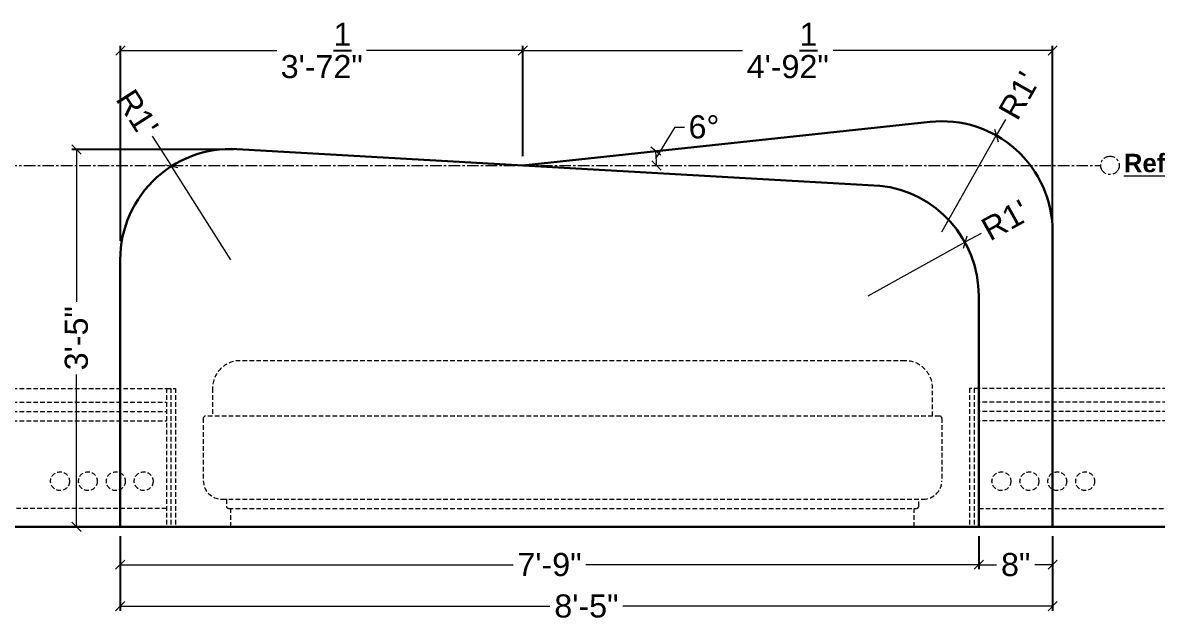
# Model space of a CAD drawing. Header units: millimetres. Extents: x 56222 to 3066687, y -650199 to -121287.
# Drawn here: x 132368 to 132490.9, y -183630.1 to -183565.3 of the extents above; entities that cross this region are included whole.
import ezdxf

# ---------------------------------------------------------------- set-up
doc = ezdxf.new("R2010")
doc.units = ezdxf.units.MM
doc.header["$MEASUREMENT"] = 0
doc.header["$PDMODE"] = 35
doc.linetypes.add('CENTER', pattern=[2, 1.25, -0.25, 0.25, -0.25])
doc.linetypes.add('DASHED', pattern=[0.75, 0.5, -0.25])
doc.layers.get('Defpoints').update_dxf_attribs({"color": 220})
for name, color, linetype, lineweight in [('DIM.', 250, 'Continuous', 13), ('dim05', 1, 'Continuous', 13), ('FURNITURE', 32, 'Continuous', 9), ('SECTION ( SLAB PLine )', 104, 'Continuous', 30), ('wall', 7, 'Continuous', 30)]:
    doc.layers.add(name, color=color, linetype=linetype, lineweight=lineweight)
doc.styles.add('Arial', font='arial.ttf')
doc.styles.get("Standard").update_dxf_attribs({"font": 'arial.ttf', "height": 6})
doc.dimstyles.new('ISO-25', dxfattribs={"dimtxt": 2.5, "dimasz": 1, "dimexe": 0.5, "dimexo": 1, "dimtad": 0, "dimdec": 1, "dimlunit": 4, "dimtxsty": 'Standard', "dimblk": 'OBLIQUE', "dimcen": 2.5, "dimclrd": 1, "dimclre": 1, "dimclrt": 5, "dimadec": 0, "dimazin": 0, "dimtfac": 1, "dimtdec": 1, "dimtmove": 0, "dimatfit": 3, "dimfxl": 1, "dimlwd": -1, "dimarcsym": 0})

# ---------------------------------------------------------------- blocks, each defined once
blk = doc.blocks.new('_Oblique')
at = {"layer": 'wall', "color": 0, "lineweight": -2}
blk.add_line((-0.5, -0.5), (0.5, 0.5), dxfattribs=at)
blk = doc.blocks.new('*D637')
at = {"layer": 'Defpoints', "color": 0, "lineweight": 30, "transparency": 16777216}
for p in [(132391.8, -183579.02), (132373.78, -183619.89), (132390.52, -183619.89)]:
    blk.add_point(p, dxfattribs=at)
at = {"layer": 'dim05', "color": 1, "linetype": 'Continuous', "lineweight": -2, "transparency": 16777216}
for p, q in [((132390.8, -183579.02), (132373.28, -183579.02)), ((132389.52, -183619.89), (132373.28, -183619.89))]:
    blk.add_line(p, q, dxfattribs=at)
at = {"layer": 'dim05', "color": 1, "linetype": 'Continuous', "transparency": 16777216}
for p, q in [((132373.78, -183579.02), (132373.78, -183595.51)), ((132373.78, -183619.89), (132373.78, -183603.4))]:
    blk.add_line(p, q, dxfattribs=at)
at = {"layer": 'dim05', "color": 1, "transparency": 16777216}
for p, rotation in [((132373.78, -183579.02), 90), ((132373.78, -183619.89), 270)]:
    blk.add_blockref('_Oblique', p, dxfattribs=dict(at, rotation=rotation))
at = {"layer": 'dim05', "color": 5, "lineweight": 25, "transparency": 16777216, "insert": (132373.78, -183599.46), "char_height": 2.5, "attachment_point": 5, "rotation": 90, "style": 'Arial'}
blk.add_mtext('3\'-5"', dxfattribs=at)
blk = doc.blocks.new('*D638')
at = {"layer": 'Defpoints', "color": 0, "lineweight": 30, "transparency": 16777216}
for p in [(132384.07, -183580.83), (132390.52, -183590.95)]:
    blk.add_point(p, dxfattribs=at)
at = {"layer": 'dim05', "color": 1, "linetype": 'Continuous', "transparency": 16777216}
for p in [(132381.98, -183577.56), (132390.52, -183590.95)]:
    blk.add_line(p, (132384.07, -183580.83), dxfattribs=at)
at = {"layer": 'dim05', "color": 1, "transparency": 16777216, "rotation": 302.5133259903322}
blk.add_blockref('_Oblique', (132384.07, -183580.83), dxfattribs=at)
at = {"layer": 'dim05', "color": 5, "lineweight": 25, "transparency": 16777216, "insert": (132380.38, -183575.05), "char_height": 2.5, "attachment_point": 5, "rotation": 302.5133, "style": 'Arial'}
blk.add_mtext("R1'", dxfattribs=at)
blk = doc.blocks.new('*D639')
at = {"layer": 'Defpoints', "color": 0, "lineweight": 30, "transparency": 16777216}
for p in [(132470.02, -183589.07), (132459.52, -183594.87)]:
    blk.add_point(p, dxfattribs=at)
at = {"layer": 'dim05', "color": 1, "linetype": 'Continuous', "transparency": 16777216}
for p in [(132471.77, -183588.1), (132459.52, -183594.87)]:
    blk.add_line(p, (132470.02, -183589.07), dxfattribs=at)
at = {"layer": 'dim05', "color": 1, "transparency": 16777216, "rotation": 208.9367553746698}
blk.add_blockref('_Oblique', (132470.02, -183589.07), dxfattribs=at)
at = {"layer": 'dim05', "color": 5, "lineweight": 25, "transparency": 16777216, "insert": (132474.37, -183586.66), "char_height": 2.5, "attachment_point": 5, "rotation": 28.9368, "style": 'Arial'}
blk.add_mtext("R1'", dxfattribs=at)
blk = doc.blocks.new('*D640')
at = {"layer": 'Defpoints', "color": 0, "lineweight": 30, "transparency": 16777216}
for p in [(132473.42, -183577.5), (132467.52, -183587.95)]:
    blk.add_point(p, dxfattribs=at)
at = {"layer": 'dim05', "color": 1, "linetype": 'Continuous', "transparency": 16777216}
for p in [(132474.41, -183575.76), (132467.52, -183587.95)]:
    blk.add_line(p, (132473.42, -183577.5), dxfattribs=at)
at = {"layer": 'dim05', "color": 1, "transparency": 16777216, "rotation": 240.5281257426005}
blk.add_blockref('_Oblique', (132473.42, -183577.5), dxfattribs=at)
at = {"layer": 'dim05', "color": 5, "lineweight": 25, "transparency": 16777216, "insert": (132475.87, -183573.17), "char_height": 2.5, "attachment_point": 5, "rotation": 60.5281, "style": 'Arial'}
blk.add_mtext("R1'", dxfattribs=at)
blk = doc.blocks.new('*D641')
at = {"layer": 'Defpoints', "color": 0, "lineweight": 30, "transparency": 16777216}
for p in [(132422.13, -183568.3), (132422.13, -183580.74), (132378.56, -183589.91)]:
    blk.add_point(p, dxfattribs=at)
at = {"layer": 'dim05', "color": 1, "linetype": 'Continuous', "lineweight": -2, "transparency": 16777216}
for p, q in [((132378.56, -183588.91), (132378.56, -183567.8)), ((132422.13, -183579.74), (132422.13, -183567.8))]:
    blk.add_line(p, q, dxfattribs=at)
at = {"layer": 'dim05', "color": 1, "linetype": 'Continuous', "transparency": 16777216}
for p, q in [((132378.56, -183568.3), (132395.49, -183568.3)), ((132422.13, -183568.3), (132405.21, -183568.3))]:
    blk.add_line(p, q, dxfattribs=at)
at = {"layer": 'dim05', "color": 1, "transparency": 16777216, "rotation": 180}
blk.add_blockref('_Oblique', (132378.56, -183568.3), dxfattribs=at)
at = {"layer": 'dim05', "color": 1, "transparency": 16777216}
blk.add_blockref('_Oblique', (132422.13, -183568.3), dxfattribs=at)
at = {"layer": 'dim05', "color": 5, "lineweight": 25, "transparency": 16777216, "insert": (132400.35, -183568.3), "char_height": 2.5, "attachment_point": 5, "style": 'Arial'}
blk.add_mtext('3\'-7{\\H1x;\\S1/2;}"', dxfattribs=at)
blk = doc.blocks.new('*D642')
at = {"layer": 'Defpoints', "color": 0, "lineweight": 30, "transparency": 16777216}
for p in [(132479.52, -183568.3), (132422.13, -183580.74), (132479.52, -183594.74)]:
    blk.add_point(p, dxfattribs=at)
at = {"layer": 'dim05', "color": 1, "linetype": 'Continuous', "lineweight": -2, "transparency": 16777216}
for p, q in [((132422.13, -183579.74), (132422.13, -183567.8)), ((132479.52, -183593.74), (132479.52, -183567.8))]:
    blk.add_line(p, q, dxfattribs=at)
at = {"layer": 'dim05', "color": 1, "linetype": 'Continuous', "transparency": 16777216}
for p, q in [((132422.13, -183568.3), (132445.92, -183568.3)), ((132479.52, -183568.3), (132455.74, -183568.3))]:
    blk.add_line(p, q, dxfattribs=at)
at = {"layer": 'dim05', "color": 1, "transparency": 16777216, "rotation": 180}
blk.add_blockref('_Oblique', (132422.13, -183568.3), dxfattribs=at)
at = {"layer": 'dim05', "color": 1, "transparency": 16777216}
blk.add_blockref('_Oblique', (132479.52, -183568.3), dxfattribs=at)
at = {"layer": 'dim05', "color": 5, "lineweight": 25, "transparency": 16777216, "insert": (132450.83, -183568.3), "char_height": 2.5, "attachment_point": 5, "style": 'Arial'}
blk.add_mtext('4\'-9{\\H1x;\\S1/2;}"', dxfattribs=at)
blk = doc.blocks.new('*D643')
at = {"layer": 'Defpoints', "color": 0, "linetype": 'CENTER', "lineweight": 30, "transparency": 16777216}
for p in [(132466.24, -183576.02), (132436.61, -183580.23), (132359.09, -183580.74), (132422.13, -183580.74), (132496.28, -183580.74)]:
    blk.add_point(p, dxfattribs=at)
at = {"layer": 'dim05', "color": 1, "linetype": 'Continuous', "transparency": 16777216}
for p, q in [((132436.59, -183579.97), (132438.64, -183576.58)), ((132438.64, -183576.58), (132439.64, -183576.58))]:
    blk.add_line(p, q, dxfattribs=at)
blk.add_arc((132422.13, -183580.74), 14.48, 360, 6.1156, dxfattribs=at)
at = {"layer": 'dim05', "color": 1, "linetype": 'CENTER', "transparency": 16777216}
for p, rotation in [((132436.53, -183579.2), 96.11558403191685), ((132436.61, -183580.74), 269.9999999999895)]:
    blk.add_blockref('_Oblique', p, dxfattribs=dict(at, rotation=rotation))
at = {"layer": 'dim05', "color": 5, "linetype": 'CENTER', "lineweight": 5, "transparency": 16777216, "insert": (132441.75, -183576.58), "char_height": 2.5, "attachment_point": 5, "style": 'Arial'}
blk.add_mtext('6°', dxfattribs=at)
blk = doc.blocks.new('*D644')
at = {"layer": 'Defpoints', "color": 0, "lineweight": 30, "transparency": 16777216}
for p in [(132378.52, -183619.89), (132471.52, -183619.9), (132471.52, -183623.99)]:
    blk.add_point(p, dxfattribs=at)
at = {"layer": 'dim05', "color": 1, "linetype": 'Continuous', "lineweight": -2, "transparency": 16777216}
for p, q in [((132378.52, -183620.89), (132378.52, -183624.49)), ((132471.52, -183620.9), (132471.52, -183624.49))]:
    blk.add_line(p, q, dxfattribs=at)
at = {"layer": 'dim05', "color": 1, "linetype": 'Continuous', "transparency": 16777216}
for p, q in [((132378.52, -183623.99), (132421.08, -183623.99)), ((132471.52, -183623.99), (132428.96, -183623.99))]:
    blk.add_line(p, q, dxfattribs=at)
at = {"layer": 'dim05', "color": 1, "transparency": 16777216, "rotation": 180}
blk.add_blockref('_Oblique', (132378.52, -183623.99), dxfattribs=at)
at = {"layer": 'dim05', "color": 1, "transparency": 16777216}
blk.add_blockref('_Oblique', (132471.52, -183623.99), dxfattribs=at)
at = {"layer": 'dim05', "color": 5, "lineweight": 25, "transparency": 16777216, "insert": (132425.02, -183623.99), "char_height": 2.5, "attachment_point": 5, "style": 'Arial'}
blk.add_mtext('7\'-9"', dxfattribs=at)
blk = doc.blocks.new('*D645')
at = {"layer": 'Defpoints', "color": 0, "lineweight": 30, "transparency": 16777216}
for p in [(132471.52, -183619.89), (132479.52, -183619.89), (132479.52, -183623.99)]:
    blk.add_point(p, dxfattribs=at)
at = {"layer": 'dim05', "color": 1, "linetype": 'Continuous', "lineweight": -2, "transparency": 16777216}
for p, q in [((132471.52, -183620.89), (132471.52, -183624.49)), ((132479.52, -183620.89), (132479.52, -183624.49))]:
    blk.add_line(p, q, dxfattribs=at)
at = {"layer": 'dim05', "color": 1, "linetype": 'Continuous', "transparency": 16777216}
for p, q in [((132471.52, -183623.99), (132473.45, -183623.99)), ((132479.52, -183623.99), (132477.58, -183623.99))]:
    blk.add_line(p, q, dxfattribs=at)
at = {"layer": 'dim05', "color": 1, "transparency": 16777216, "rotation": 180}
blk.add_blockref('_Oblique', (132471.52, -183623.99), dxfattribs=at)
at = {"layer": 'dim05', "color": 1, "transparency": 16777216}
blk.add_blockref('_Oblique', (132479.52, -183623.99), dxfattribs=at)
at = {"layer": 'dim05', "color": 5, "lineweight": 25, "transparency": 16777216, "insert": (132475.52, -183623.99), "char_height": 2.5, "attachment_point": 5, "style": 'Arial'}
blk.add_mtext('8"', dxfattribs=at)
blk = doc.blocks.new('*D646')
at = {"layer": 'Defpoints', "color": 0, "lineweight": 30, "transparency": 16777216}
for p in [(132378.52, -183619.89), (132479.52, -183619.89), (132479.52, -183628.48)]:
    blk.add_point(p, dxfattribs=at)
at = {"layer": 'dim05', "color": 1, "linetype": 'Continuous', "lineweight": -2, "transparency": 16777216}
for p, q in [((132378.52, -183620.89), (132378.52, -183628.98)), ((132479.52, -183620.89), (132479.52, -183628.98))]:
    blk.add_line(p, q, dxfattribs=at)
at = {"layer": 'dim05', "color": 1, "linetype": 'Continuous', "transparency": 16777216}
for p, q in [((132378.52, -183628.48), (132425.07, -183628.48)), ((132479.52, -183628.48), (132432.97, -183628.48))]:
    blk.add_line(p, q, dxfattribs=at)
at = {"layer": 'dim05', "color": 1, "transparency": 16777216, "rotation": 180}
blk.add_blockref('_Oblique', (132378.52, -183628.48), dxfattribs=at)
at = {"layer": 'dim05', "color": 1, "transparency": 16777216}
blk.add_blockref('_Oblique', (132479.52, -183628.48), dxfattribs=at)
at = {"layer": 'dim05', "color": 5, "lineweight": 25, "transparency": 16777216, "insert": (132429.02, -183628.48), "char_height": 2.5, "attachment_point": 5, "style": 'Arial'}
blk.add_mtext('8\'-5"', dxfattribs=at)

msp = doc.modelspace()

# ---------------------------------------------------------------- linework, layer by layer
at = {"layer": 'dim05', "color": 27, "linetype": 'CENTER', "lineweight": 5, "true_color": 0x7d5120}
msp.add_line((132360.09, -183580.74), (132484.72, -183580.74), dxfattribs=at)
msp.add_circle((132485.73, -183580.74), 1, dxfattribs=at)
at = {"layer": 'FURNITURE', "lineweight": 30}
for p, q in [((132466.24, -183576.02), (132422.13, -183580.74)), ((132471.52, -183619.9), (132471.52, -183594.87))]:
    msp.add_line(p, q, dxfattribs=at)
at = {"layer": 'FURNITURE', "linetype": 'DASHED', "lineweight": 15}
for p, q in [((132361.61, -183604.89), (132383.52, -183604.89)), ((132383.52, -183604.89), (132383.52, -183619.89)), ((132384.02, -183604.89), (132384.02, -183619.89)), ((132471.02, -183604.89), (132471.02, -183619.89)), ((132471.52, -183604.89), (132471.52, -183619.89)), ((132493.43, -183604.89), (132471.52, -183604.89)), ((132361.61, -183606.39), (132383.52, -183606.39)), ((132493.43, -183606.39), (132471.52, -183606.39)), ((132361.61, -183607.39), (132383.52, -183607.39)), ((132361.61, -183608.39), (132383.52, -183608.39)), ((132387.52, -183608.14), (132387.52, -183614.89)), ((132467.27, -183607.89), (132387.77, -183607.89)), ((132467.52, -183608.14), (132467.52, -183614.89)), ((132493.43, -183607.39), (132471.52, -183607.39)), ((132493.43, -183608.39), (132471.52, -183608.39)), ((132389.52, -183616.89), (132465.52, -183616.89)), ((132390.02, -183616.89), (132390.02, -183617.64)), ((132465.02, -183617.64), (132465.02, -183616.89)), ((132383.52, -183617.89), (132361.61, -183617.89)), ((132390.27, -183617.89), (132464.77, -183617.89)), ((132390.52, -183619.89), (132390.52, -183617.89)), ((132464.52, -183619.89), (132464.52, -183617.89)), ((132471.52, -183617.89), (132493.43, -183617.89))]:
    msp.add_line(p, q, dxfattribs=at)
at = {"layer": 'FURNITURE', "lineweight": 30}
for points in [[(132479.52, -183619.89), (132479.52, -183587.95, 0.445833), (132466.24, -183576.02)], [(132460.8, -183582.94), (132391.8, -183579.02, 0.445833), (132378.52, -183590.95), (132378.52, -183619.89)]]:
    msp.add_lwpolyline(points, format="xyb", dxfattribs=at)
at = {"layer": 'FURNITURE', "linetype": 'DASHED', "lineweight": 15}
msp.add_lwpolyline([(132466.52, -183607.89), (132466.52, -183604.89, 0.414214), (132463.52, -183601.89), (132391.52, -183601.89, 0.414214), (132388.52, -183604.89), (132388.52, -183607.89)], format="xyb", dxfattribs=at)
for points in [[(132383.52, -183604.89), (132384.52, -183604.89), (132384.52, -183619.89), (132360.61, -183619.89), (132360.61, -183604.89), (132361.61, -183604.89)], [(132471.52, -183604.89), (132470.52, -183604.89), (132470.52, -183619.89), (132494.43, -183619.89), (132494.43, -183604.89), (132493.43, -183604.89)]]:
    msp.add_lwpolyline(points, dxfattribs=at)
for centre in [(132372, -183614.95), (132375.02, -183614.95), (132378.04, -183614.95), (132381.06, -183614.95), (132473.97, -183614.95), (132477, -183614.95), (132480.02, -183614.95), (132483.04, -183614.95)]:
    msp.add_circle(centre, 1.02, dxfattribs=at)
at = {"layer": 'FURNITURE', "lineweight": 30}
msp.add_arc((132459.52, -183594.87), 12, 0, 83.8844, dxfattribs=at)
at = {"layer": 'FURNITURE', "linetype": 'DASHED', "lineweight": 15}
for centre, radius, start, end in [((132387.77, -183608.14), 0.25, 90, 180), ((132467.27, -183608.14), 0.25, 0, 90), ((132389.52, -183614.89), 2, 180, 270), ((132465.52, -183614.89), 2, 270, 0), ((132390.27, -183617.64), 0.25, 180, 270), ((132464.77, -183617.64), 0.25, 270, 0)]:
    msp.add_arc(centre, radius, start, end, dxfattribs=at)
at = {"layer": 'SECTION ( SLAB PLine )', "color": 1}
msp.add_line((132498.97, -183619.89), (132357.89, -183619.89), dxfattribs=at)

# ---------------------------------------------------------------- texts
at = {"layer": 'DIM.', "color": 18, "true_color": 0x000000, "insert": (132487.23, -183579.48), "char_height": 2, "attachment_point": 1}
msp.add_mtext_dynamic_manual_height_columns('{\\fArial|b1|i0|c0|p34;\\LRef. line}', width=111.5588, gutter_width=1, heights=[0], dxfattribs=at)

# ---------------------------------------------------------------- dimensions: what is measured, and where the dimension line sits
at = {"layer": 'dim05', "color": 27, "lineweight": 25, "true_color": 0x7d5120}
for base, p1, p2, picture, middle in [((132422.13, -183568.3), (132378.56, -183589.91), (132422.13, -183580.74), '*D641', (132400.35, -183568.3)), ((132479.52, -183568.3), (132422.13, -183580.74), (132479.52, -183594.74), '*D642', (132450.83, -183568.3)), ((132471.52, -183623.99), (132378.52, -183619.89), (132471.52, -183619.9), '*D644', (132425.02, -183623.99)), ((132479.52, -183628.48), (132378.52, -183619.89), (132479.52, -183619.89), '*D646', (132429.02, -183628.48)), ((132479.52, -183623.99), (132471.52, -183619.89), (132479.52, -183619.89), '*D645', (132475.52, -183623.99))]:
    dim = msp.add_linear_dim(base=base, p1=p1, p2=p2, dimstyle='ISO-25', override={"dimtxsty": 'Arial', "dimtmove": 1}, dxfattribs=at)
    dim.commit()
    dim.dimension.update_dxf_attribs({"geometry": picture, "text_midpoint": middle})
for center, mpoint, picture, middle in [((132467.52, -183587.95), (132473.42, -183577.5), '*D640', (132475.87, -183573.17)), ((132459.52, -183594.87), (132470.02, -183589.07), '*D639', (132474.37, -183586.66))]:
    dim = msp.add_radius_dim(center=center, mpoint=mpoint, dimstyle='ISO-25', override={"dimtxsty": 'Arial', "dimtmove": 1}, dxfattribs=at)
    dim.commit()
    dim.dimension.update_dxf_attribs({"geometry": picture, "text_midpoint": middle})
dim = msp.add_radius_dim(center=(132390.52, -183590.95), mpoint=(132384.07, -183580.83), dimstyle='ISO-25', override={"dimtxsty": 'Arial', "dimtmove": 1}, dxfattribs=at)
dim.commit()
dim.dimension.update_dxf_attribs({"geometry": '*D638', "text_midpoint": (132380.38, -183575.05), "dimtype": 164})
at = {"layer": 'dim05', "color": 27, "linetype": 'CENTER', "lineweight": 5, "true_color": 0x7d5120}
dim = msp.add_angular_dim_2l(base=(132436.61, -183580.23), line1=((132359.09, -183580.74), (132496.28, -183580.74)), line2=((132466.24, -183576.02), (132422.13, -183580.74)), dimstyle='ISO-25', override={"dimtxsty": 'Arial', "dimtmove": 1}, dxfattribs=at)
dim.commit()
dim.dimension.update_dxf_attribs({"geometry": '*D643', "text_midpoint": (132441.75, -183576.58), "dimtype": 162})
at = {"layer": 'dim05', "color": 27, "lineweight": 25, "true_color": 0x7d5120}
dim = msp.add_linear_dim(base=(132373.78, -183619.89), p1=(132391.8, -183579.02), p2=(132390.52, -183619.89), angle=90, dimstyle='ISO-25', override={"dimtxsty": 'Arial', "dimtmove": 1}, dxfattribs=at)
dim.commit()
dim.dimension.update_dxf_attribs({"geometry": '*D637', "text_midpoint": (132373.78, -183599.46)})

doc.saveas('drawing.dxf')
